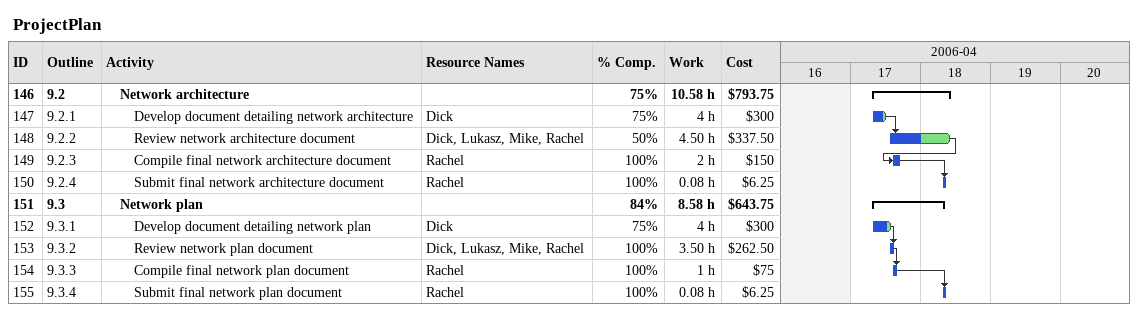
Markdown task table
ProjectPlan

| ID | WBS | Task | Start | Finish | Predecessors | Resources | % complete | Work (h) | Cost ($) |
|---|---|---|---|---|---|---|---|---|---|
| 146 | 9.2 | **Network architecture** | 2006-04-17 | 2006-04-18 |  |  | 75 | 10.58 | 793.75 |
| 147 | 9.2.1 | Develop document detailing network architecture | 2006-04-17 | 2006-04-17 |  | Dick | 75 | 4 | 300 |
| 148 | 9.2.2 | Review network architecture document | 2006-04-17 | 2006-04-18 | 147 | Dick, Lukasz, Mike, Rachel | 50 | 4.50 | 337.50 |
| 149 | 9.2.3 | Compile final network architecture document | 2006-04-17 | 2006-04-17 | 148 | Rachel | 100 | 2 | 150 |
| 150 | 9.2.4 | Submit final network architecture document | 2006-04-18 | 2006-04-18 | 149 | Rachel | 100 | 0.08 | 6.25 |
| 151 | 9.3 | **Network plan** | 2006-04-17 | 2006-04-18 |  |  | 84 | 8.58 | 643.75 |
| 152 | 9.3.1 | Develop document detailing network plan | 2006-04-17 | 2006-04-17 |  | Dick | 75 | 4 | 300 |
| 153 | 9.3.2 | Review network plan document | 2006-04-17 | 2006-04-17 | 152 | Dick, Lukasz, Mike, Rachel | 100 | 3.50 | 262.50 |
| 154 | 9.3.3 | Compile final network plan document | 2006-04-17 | 2006-04-17 | 153 | Rachel | 100 | 1 | 75 |
| 155 | 9.3.4 | Submit final network plan document | 2006-04-18 | 2006-04-18 | 154 | Rachel | 100 | 0.08 | 6.25 |
